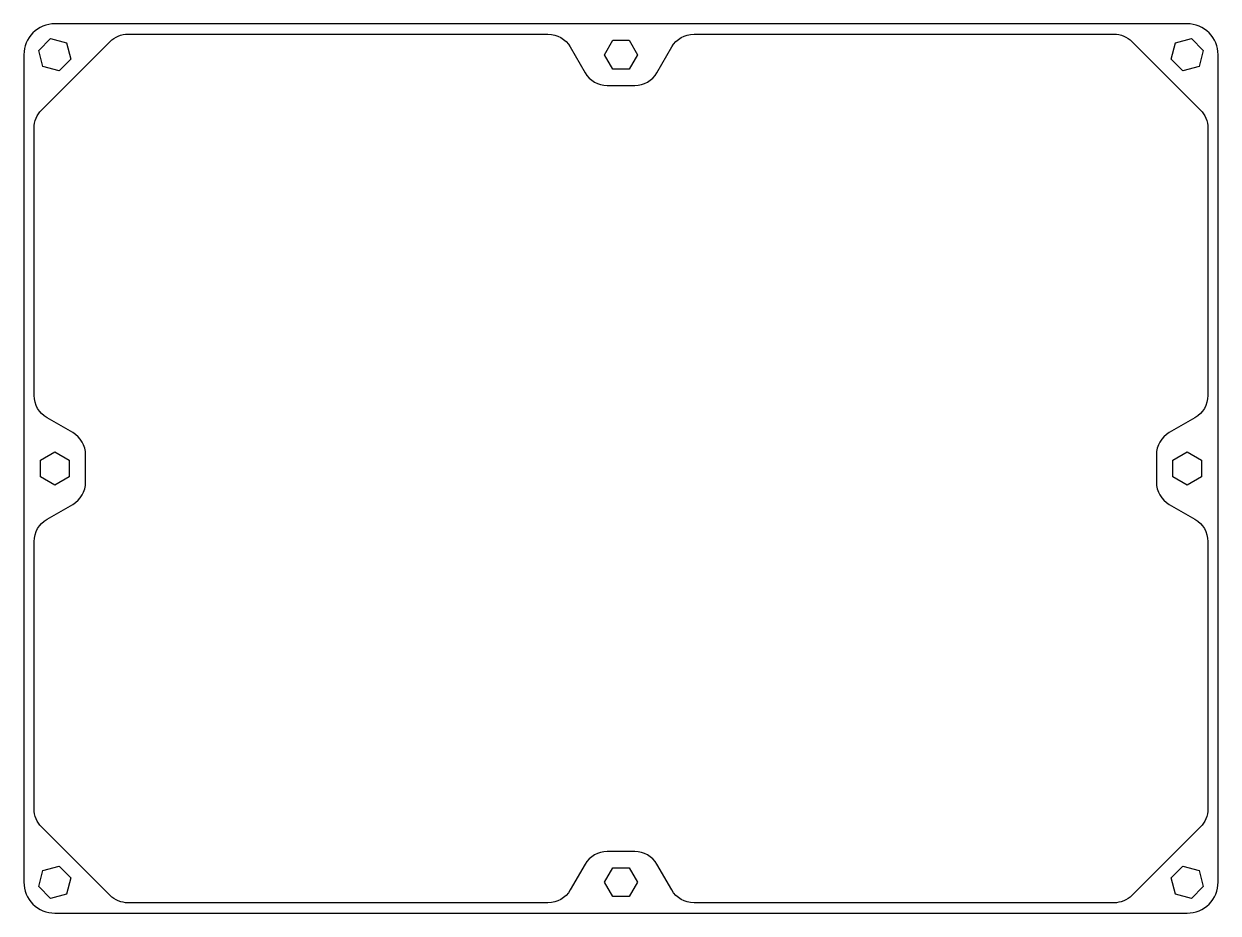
# Model space of a CAD drawing. Header units: millimetres. Extents: x -116 to 116, y -137 to 36.
import ezdxf

# ---------------------------------------------------------------- set-up
doc = ezdxf.new("R2010")
doc.units = ezdxf.units.MM

msp = doc.modelspace()

# ---------------------------------------------------------------- linework, layer by layer
for points in [[(-116.1, 29.68), (-116.1, -131.32, 0.414214), (-110.1, -137.32), (110.1, -137.32, 0.414214), (116.1, -131.32), (116.1, 29.68, 0.414214), (110.1, 35.68), (-110.1, 35.68, 0.414214)], [(6.99, -127.83, 0.267949), (2.66, -125.33), (-2.66, -125.33, 0.267949), (-6.99, -127.83), (-9.87, -132.82, -0.267949), (-14.2, -135.32), (-95.83, -135.32, -0.198912), (-99.36, -133.86), (-112.64, -120.59, -0.198912), (-114.1, -117.05), (-114.1, -65.03, -0.267949), (-111.6, -60.7), (-106.6, -57.81, 0.267949), (-104.1, -53.48), (-104.1, -48.17, 0.267949), (-106.6, -43.84), (-111.6, -40.95, -0.267949), (-114.1, -36.62), (-114.1, 15.4, -0.198912), (-112.64, 18.94), (-99.36, 32.21, -0.198912), (-95.83, 33.68), (-14.2, 33.68, -0.267949), (-9.87, 31.18), (-6.99, 26.18, 0.267949), (-2.66, 23.68), (2.66, 23.68, 0.267949), (6.99, 26.18), (9.87, 31.18, -0.267949), (14.2, 33.68), (95.83, 33.68, -0.198912), (99.36, 32.21), (112.64, 18.94, -0.198912), (114.1, 15.4), (114.1, -36.62, -0.267949), (111.6, -40.95), (106.6, -43.84, 0.267949), (104.1, -48.17), (104.1, -53.48, 0.267949), (106.6, -57.81), (111.6, -60.7, -0.267949), (114.1, -65.03), (114.1, -117.05, -0.198912), (112.64, -120.59), (99.36, -133.86, -0.198912), (95.83, -135.32), (14.2, -135.32, -0.267949), (9.87, -132.82)]]:
    msp.add_lwpolyline(points, format="xyb", close=True)
for points in [[(-109.26, 26.55), (-112.39, 27.39), (-113.22, 30.51), (-110.94, 32.8), (-107.81, 31.96), (-106.98, 28.84)], [(113.22, 30.51), (112.39, 27.39), (109.26, 26.55), (106.98, 28.84), (107.81, 31.96), (110.94, 32.8)], [(1.62, 26.88), (-1.62, 26.88), (-3.23, 29.68), (-1.62, 32.48), (1.62, 32.48), (3.23, 29.68)], [(-112.9, -52.44), (-112.9, -49.21), (-110.1, -47.59), (-107.3, -49.21), (-107.3, -52.44), (-110.1, -54.06)], [(112.9, -49.21), (112.9, -52.44), (110.1, -54.06), (107.3, -52.44), (107.3, -49.21), (110.1, -47.59)], [(-106.98, -130.49), (-107.81, -133.61), (-110.94, -134.45), (-113.22, -132.16), (-112.39, -129.04), (-109.26, -128.2)], [(-1.62, -134.12), (-3.23, -131.32), (-1.62, -128.53), (1.62, -128.53), (3.23, -131.32), (1.62, -134.12)], [(112.39, -129.04), (113.22, -132.16), (110.94, -134.45), (107.81, -133.61), (106.98, -130.49), (109.26, -128.2)]]:
    msp.add_lwpolyline(points, close=True)

doc.saveas('drawing.dxf')
